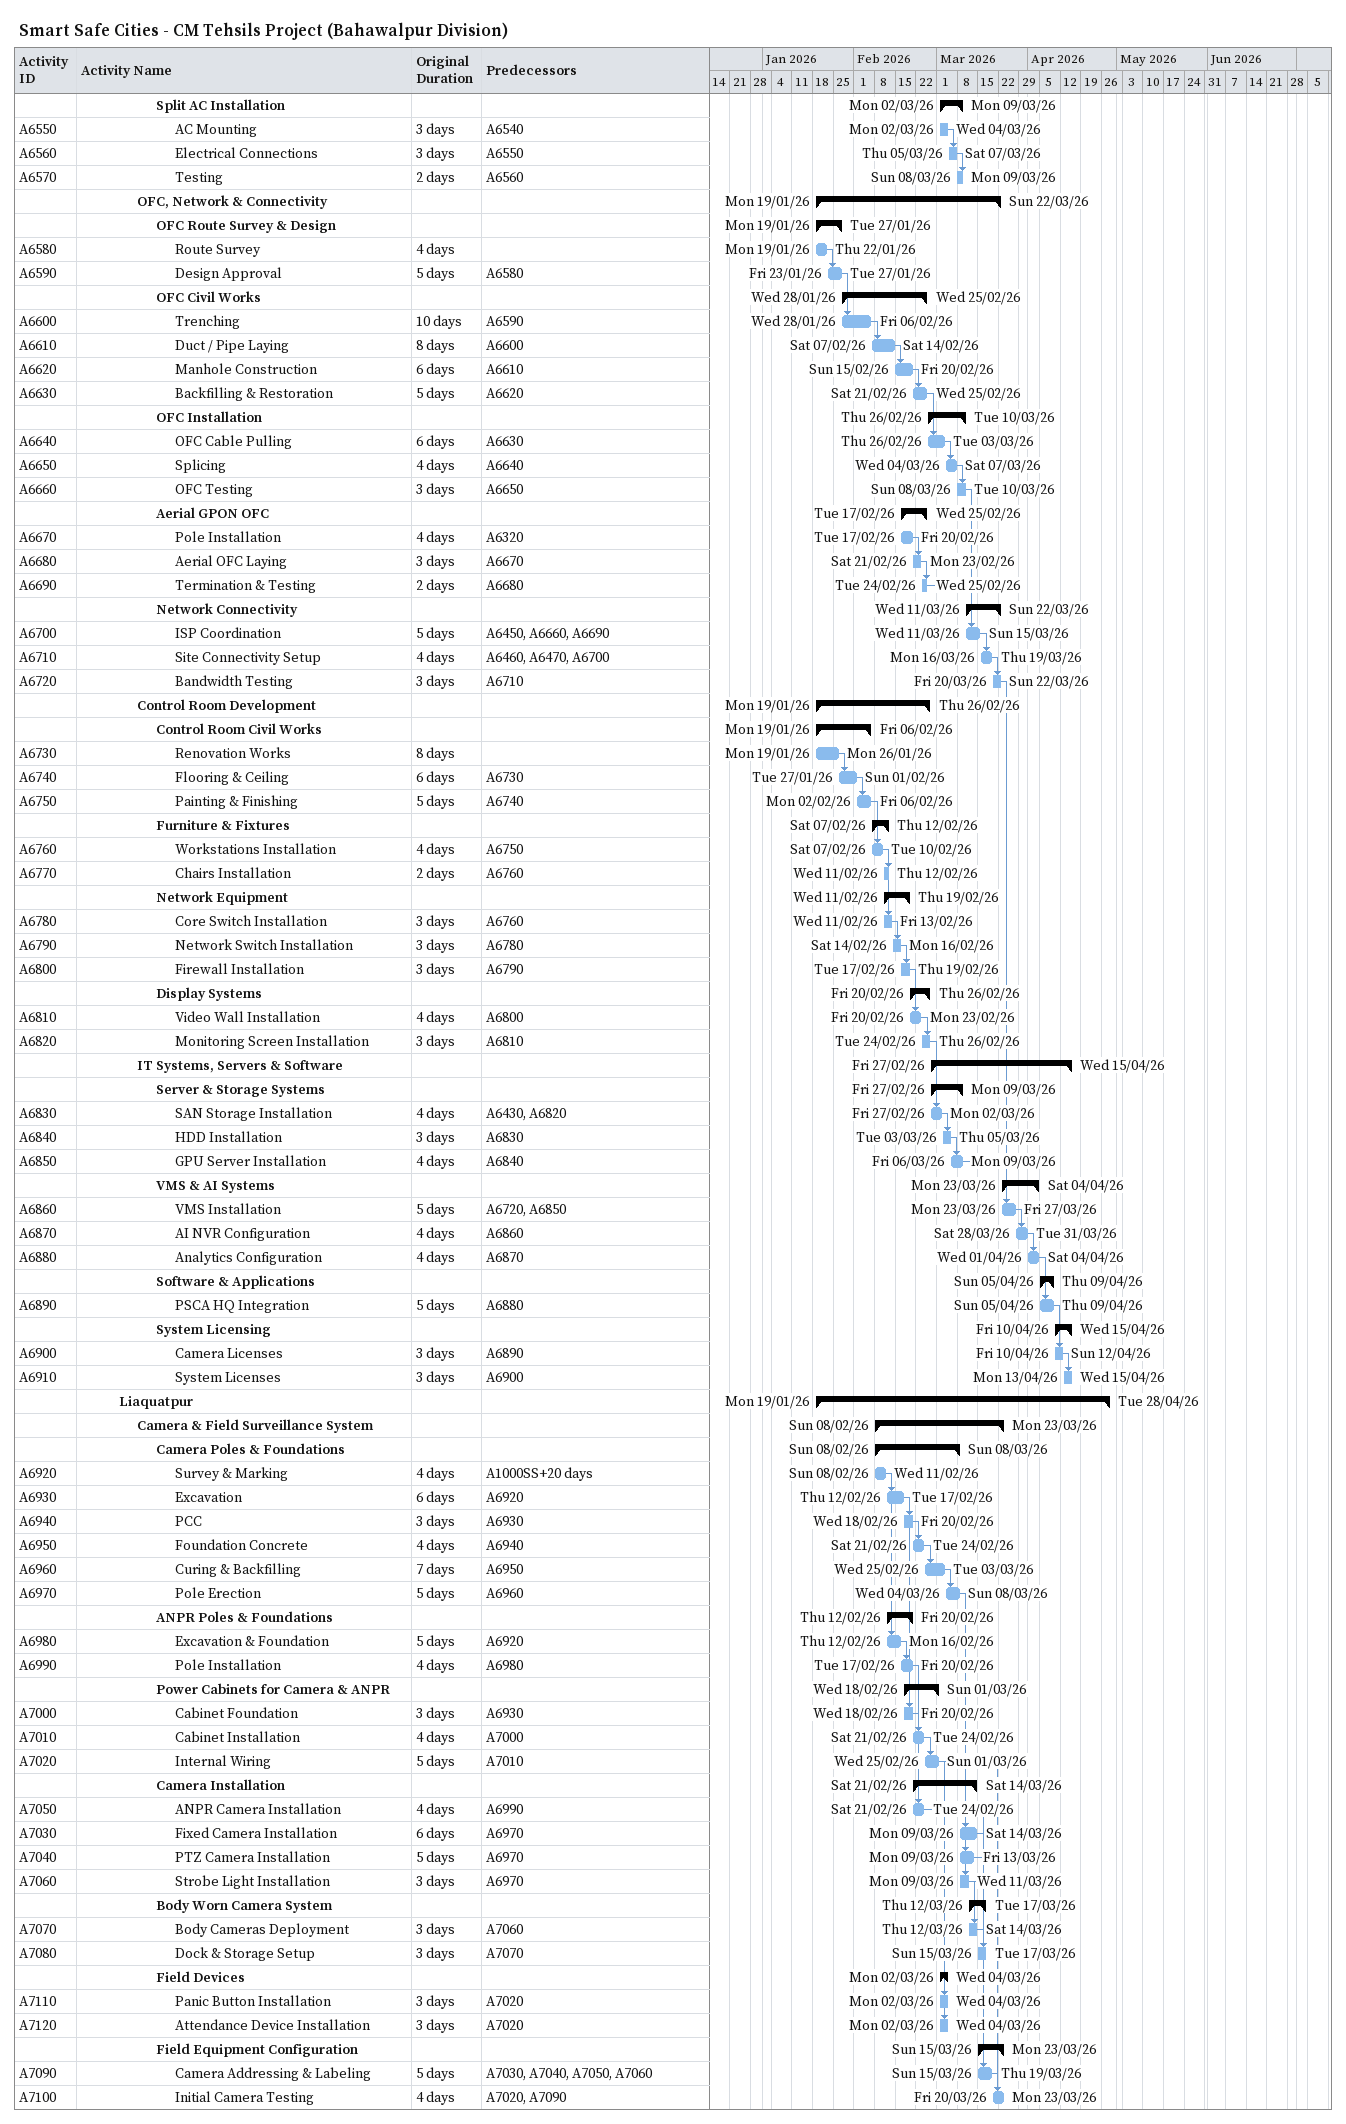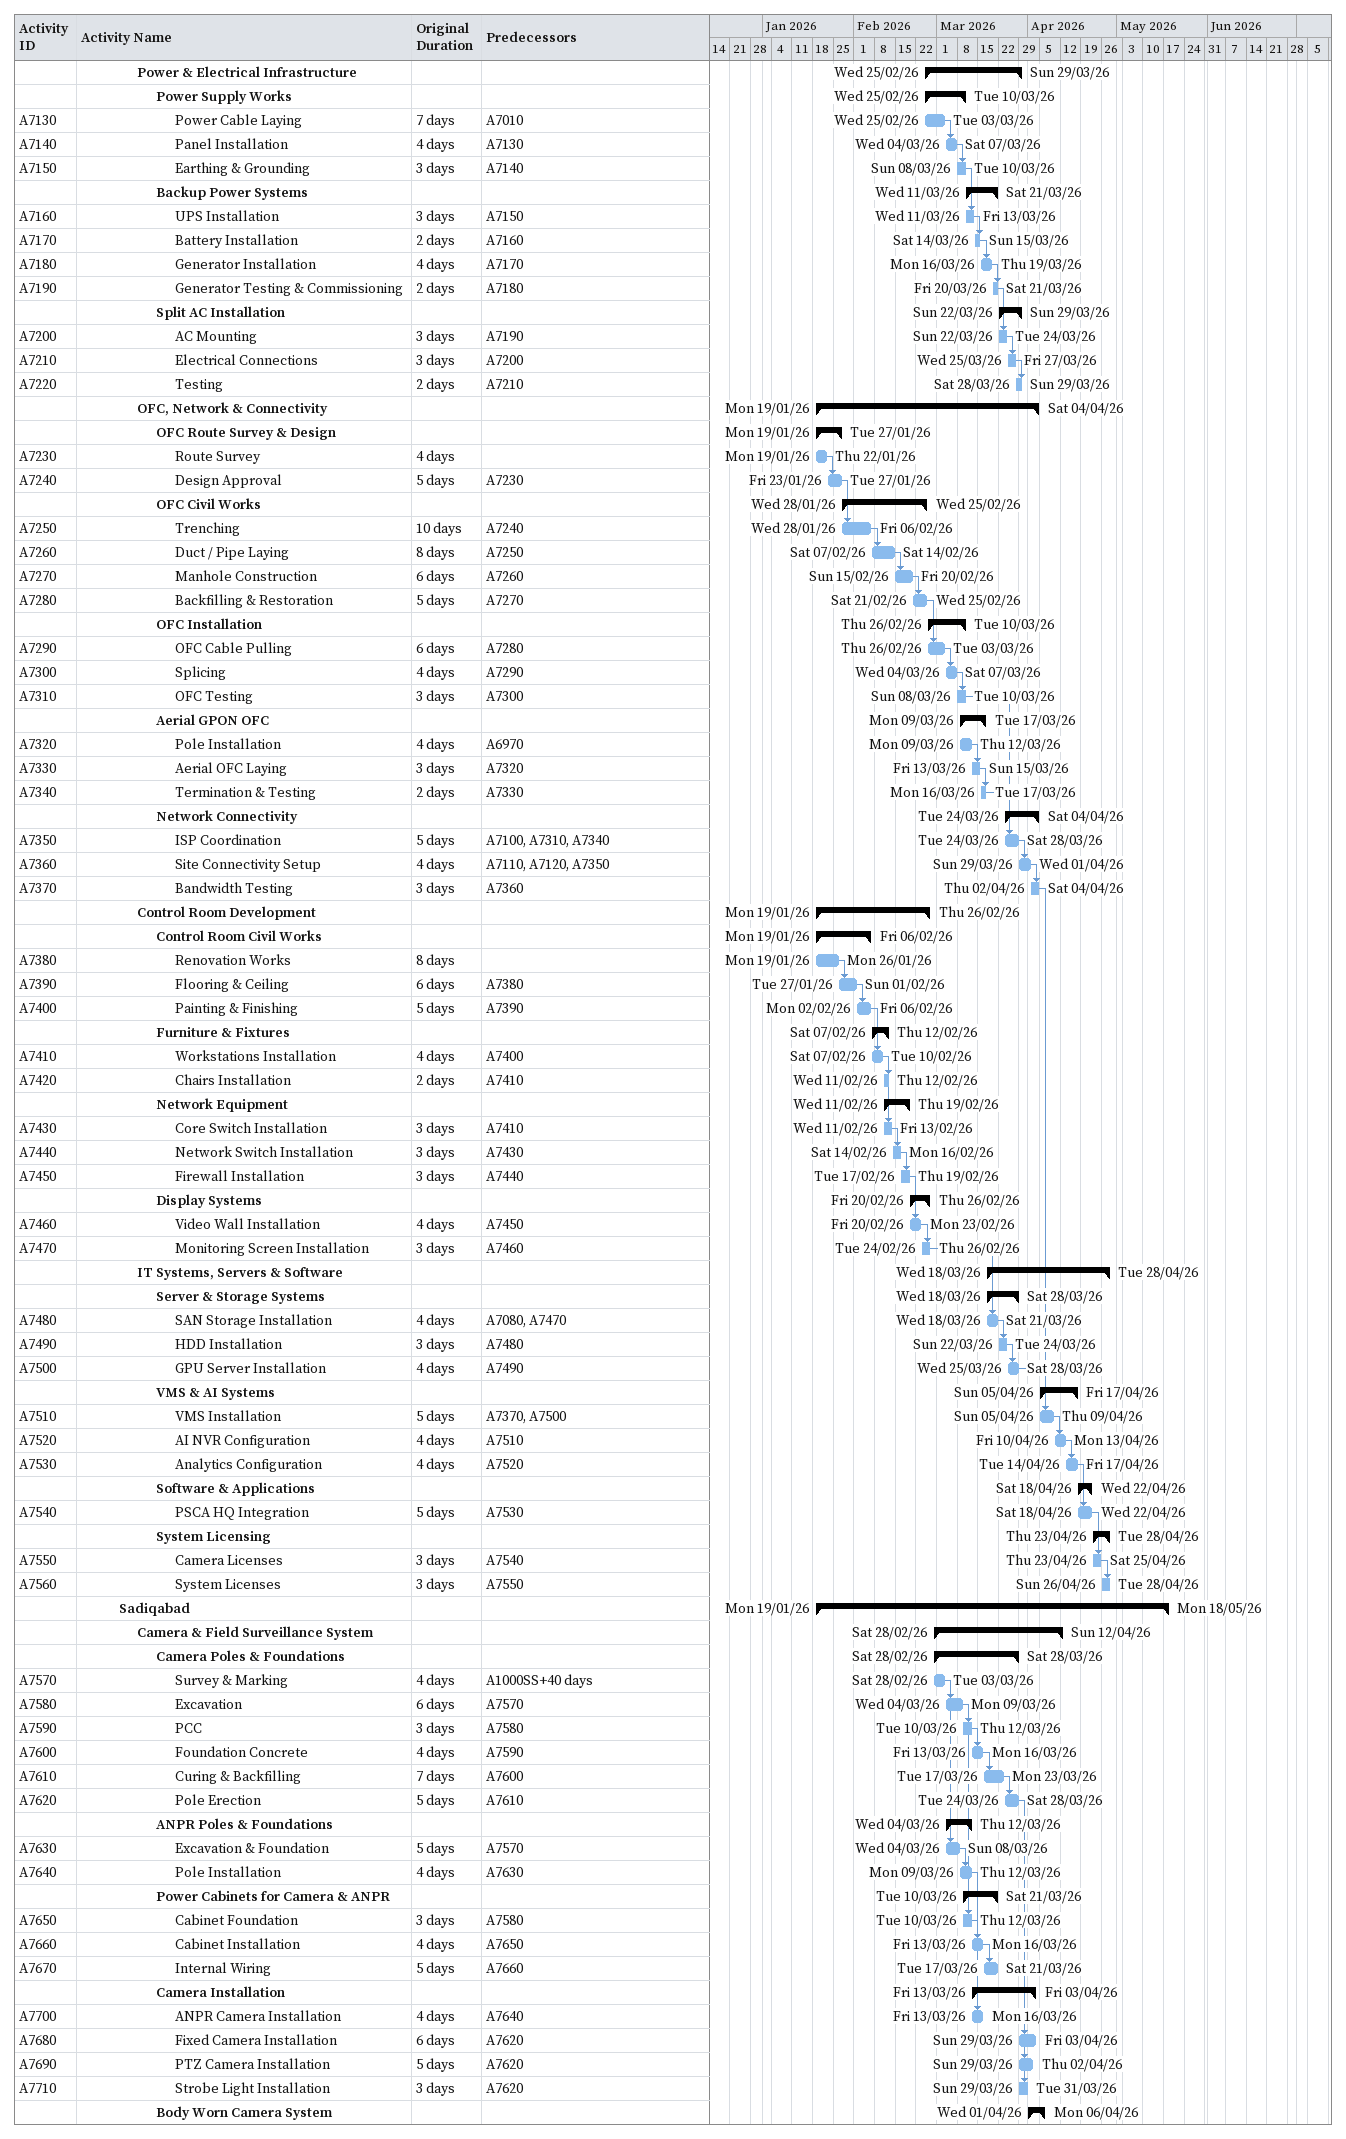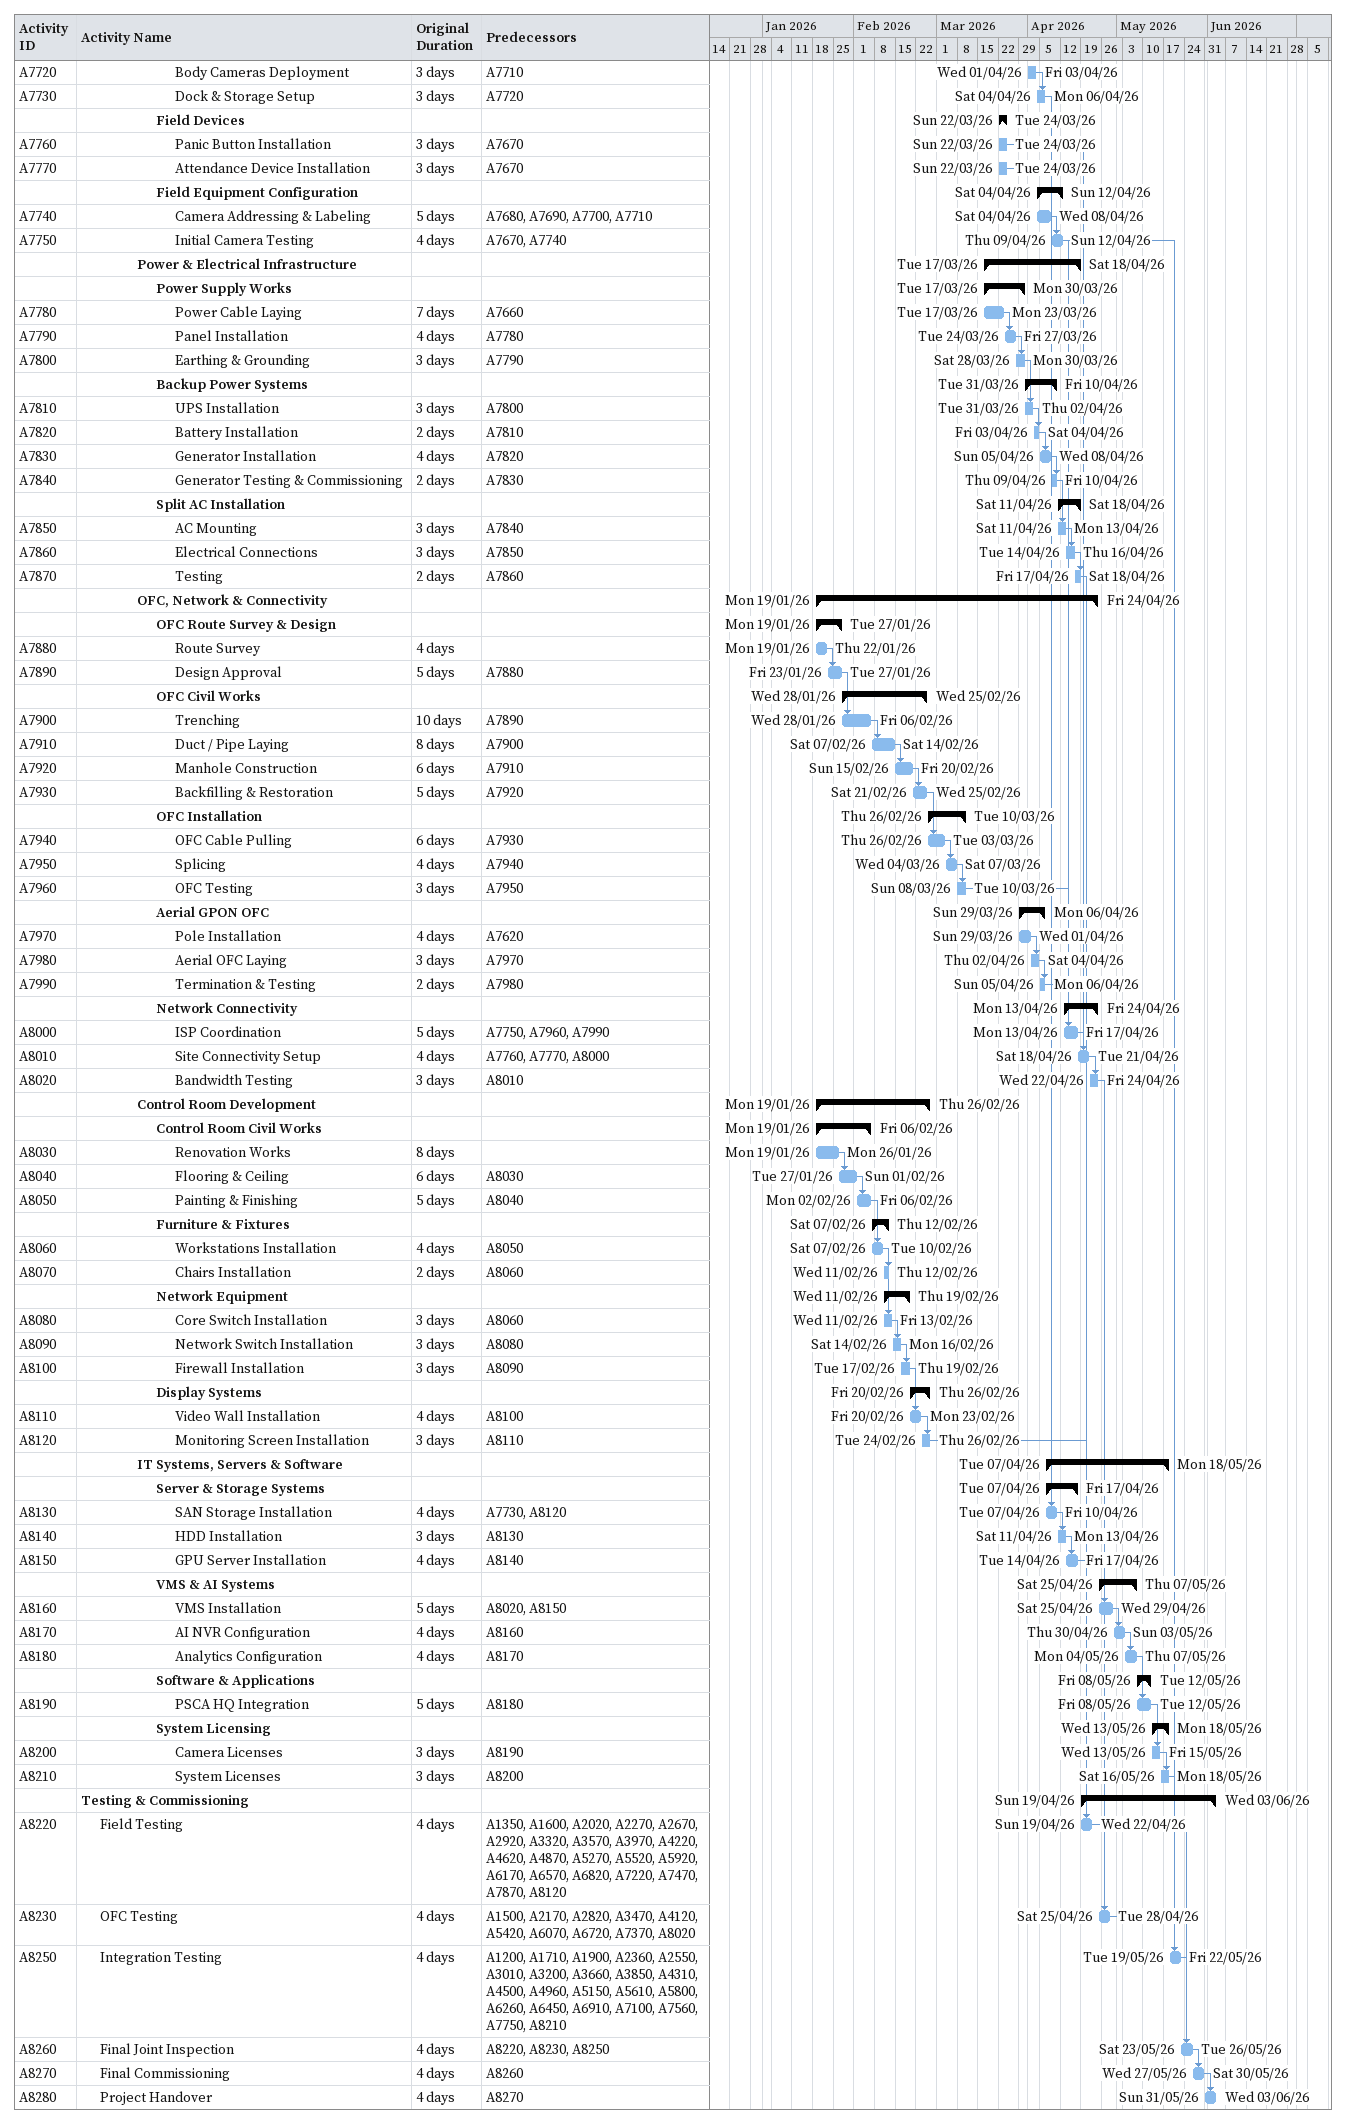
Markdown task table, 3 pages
Smart Safe Cities - CM Tehsils Project (Bahawalpur Division)

| ID | Level | Task | Original duration | Start | Finish | Predecessors |
|---|---|---|---|---|---|---|
|  | 5 | **Split AC Installation** |  | 2026-03-02 | 2026-03-09 |  |
| A6550 | 6 | AC Mounting | 3d | 2026-03-02 | 2026-03-04 | A6540 |
| A6560 | 6 | Electrical Connections | 3d | 2026-03-05 | 2026-03-07 | A6550 |
| A6570 | 6 | Testing | 2d | 2026-03-08 | 2026-03-09 | A6560 |
|  | 4 | **OFC, Network & Connectivity** |  | 2026-01-19 | 2026-03-22 |  |
|  | 5 | **OFC Route Survey & Design** |  | 2026-01-19 | 2026-01-27 |  |
| A6580 | 6 | Route Survey | 4d | 2026-01-19 | 2026-01-22 |  |
| A6590 | 6 | Design Approval | 5d | 2026-01-23 | 2026-01-27 | A6580 |
|  | 5 | **OFC Civil Works** |  | 2026-01-28 | 2026-02-25 |  |
| A6600 | 6 | Trenching | 10d | 2026-01-28 | 2026-02-06 | A6590 |
| A6610 | 6 | Duct / Pipe Laying | 8d | 2026-02-07 | 2026-02-14 | A6600 |
| A6620 | 6 | Manhole Construction | 6d | 2026-02-15 | 2026-02-20 | A6610 |
| A6630 | 6 | Backfilling & Restoration | 5d | 2026-02-21 | 2026-02-25 | A6620 |
|  | 5 | **OFC Installation** |  | 2026-02-26 | 2026-03-10 |  |
| A6640 | 6 | OFC Cable Pulling | 6d | 2026-02-26 | 2026-03-03 | A6630 |
| A6650 | 6 | Splicing | 4d | 2026-03-04 | 2026-03-07 | A6640 |
| A6660 | 6 | OFC Testing | 3d | 2026-03-08 | 2026-03-10 | A6650 |
|  | 5 | **Aerial GPON OFC** |  | 2026-02-17 | 2026-02-25 |  |
| A6670 | 6 | Pole Installation | 4d | 2026-02-17 | 2026-02-20 | A6320 |
| A6680 | 6 | Aerial OFC Laying | 3d | 2026-02-21 | 2026-02-23 | A6670 |
| A6690 | 6 | Termination & Testing | 2d | 2026-02-24 | 2026-02-25 | A6680 |
|  | 5 | **Network Connectivity** |  | 2026-03-11 | 2026-03-22 |  |
| A6700 | 6 | ISP Coordination | 5d | 2026-03-11 | 2026-03-15 | A6450, A6660, A6690 |
| A6710 | 6 | Site Connectivity Setup | 4d | 2026-03-16 | 2026-03-19 | A6460, A6470, A6700 |
| A6720 | 6 | Bandwidth Testing | 3d | 2026-03-20 | 2026-03-22 | A6710 |
|  | 4 | **Control Room Development** |  | 2026-01-19 | 2026-02-26 |  |
|  | 5 | **Control Room Civil Works** |  | 2026-01-19 | 2026-02-06 |  |
| A6730 | 6 | Renovation Works | 8d | 2026-01-19 | 2026-01-26 |  |
| A6740 | 6 | Flooring & Ceiling | 6d | 2026-01-27 | 2026-02-01 | A6730 |
| A6750 | 6 | Painting & Finishing | 5d | 2026-02-02 | 2026-02-06 | A6740 |
|  | 5 | **Furniture & Fixtures** |  | 2026-02-07 | 2026-02-12 |  |
| A6760 | 6 | Workstations Installation | 4d | 2026-02-07 | 2026-02-10 | A6750 |
| A6770 | 6 | Chairs Installation | 2d | 2026-02-11 | 2026-02-12 | A6760 |
|  | 5 | **Network Equipment** |  | 2026-02-11 | 2026-02-19 |  |
| A6780 | 6 | Core Switch Installation | 3d | 2026-02-11 | 2026-02-13 | A6760 |
| A6790 | 6 | Network Switch Installation | 3d | 2026-02-14 | 2026-02-16 | A6780 |
| A6800 | 6 | Firewall Installation | 3d | 2026-02-17 | 2026-02-19 | A6790 |
|  | 5 | **Display Systems** |  | 2026-02-20 | 2026-02-26 |  |
| A6810 | 6 | Video Wall Installation | 4d | 2026-02-20 | 2026-02-23 | A6800 |
| A6820 | 6 | Monitoring Screen Installation | 3d | 2026-02-24 | 2026-02-26 | A6810 |
|  | 4 | **IT Systems, Servers & Software** |  | 2026-02-27 | 2026-04-15 |  |
|  | 5 | **Server & Storage Systems** |  | 2026-02-27 | 2026-03-09 |  |
| A6830 | 6 | SAN Storage Installation | 4d | 2026-02-27 | 2026-03-02 | A6430, A6820 |
| A6840 | 6 | HDD Installation | 3d | 2026-03-03 | 2026-03-05 | A6830 |
| A6850 | 6 | GPU Server Installation | 4d | 2026-03-06 | 2026-03-09 | A6840 |
|  | 5 | **VMS & AI Systems** |  | 2026-03-23 | 2026-04-04 |  |
| A6860 | 6 | VMS Installation | 5d | 2026-03-23 | 2026-03-27 | A6720, A6850 |
| A6870 | 6 | AI NVR Configuration | 4d | 2026-03-28 | 2026-03-31 | A6860 |
| A6880 | 6 | Analytics Configuration | 4d | 2026-04-01 | 2026-04-04 | A6870 |
|  | 5 | **Software & Applications** |  | 2026-04-05 | 2026-04-09 |  |
| A6890 | 6 | PSCA HQ Integration | 5d | 2026-04-05 | 2026-04-09 | A6880 |
|  | 5 | **System Licensing** |  | 2026-04-10 | 2026-04-15 |  |
| A6900 | 6 | Camera Licenses | 3d | 2026-04-10 | 2026-04-12 | A6890 |
| A6910 | 6 | System Licenses | 3d | 2026-04-13 | 2026-04-15 | A6900 |
|  | 3 | **Liaquatpur** |  | 2026-01-19 | 2026-04-28 |  |
|  | 4 | **Camera & Field Surveillance System** |  | 2026-02-08 | 2026-03-23 |  |
|  | 5 | **Camera Poles & Foundations** |  | 2026-02-08 | 2026-03-08 |  |
| A6920 | 6 | Survey & Marking | 4d | 2026-02-08 | 2026-02-11 | A1000SS+20d |
| A6930 | 6 | Excavation | 6d | 2026-02-12 | 2026-02-17 | A6920 |
| A6940 | 6 | PCC | 3d | 2026-02-18 | 2026-02-20 | A6930 |
| A6950 | 6 | Foundation Concrete | 4d | 2026-02-21 | 2026-02-24 | A6940 |
| A6960 | 6 | Curing & Backfilling | 7d | 2026-02-25 | 2026-03-03 | A6950 |
| A6970 | 6 | Pole Erection | 5d | 2026-03-04 | 2026-03-08 | A6960 |
|  | 5 | **ANPR Poles & Foundations** |  | 2026-02-12 | 2026-02-20 |  |
| A6980 | 6 | Excavation & Foundation | 5d | 2026-02-12 | 2026-02-16 | A6920 |
| A6990 | 6 | Pole Installation | 4d | 2026-02-17 | 2026-02-20 | A6980 |
|  | 5 | **Power Cabinets for Camera & ANPR** |  | 2026-02-18 | 2026-03-01 |  |
| A7000 | 6 | Cabinet Foundation | 3d | 2026-02-18 | 2026-02-20 | A6930 |
| A7010 | 6 | Cabinet Installation | 4d | 2026-02-21 | 2026-02-24 | A7000 |
| A7020 | 6 | Internal Wiring | 5d | 2026-02-25 | 2026-03-01 | A7010 |
|  | 5 | **Camera Installation** |  | 2026-02-21 | 2026-03-14 |  |
| A7050 | 6 | ANPR Camera Installation | 4d | 2026-02-21 | 2026-02-24 | A6990 |
| A7030 | 6 | Fixed Camera Installation | 6d | 2026-03-09 | 2026-03-14 | A6970 |
| A7040 | 6 | PTZ Camera Installation | 5d | 2026-03-09 | 2026-03-13 | A6970 |
| A7060 | 6 | Strobe Light Installation | 3d | 2026-03-09 | 2026-03-11 | A6970 |
|  | 5 | **Body Worn Camera System** |  | 2026-03-12 | 2026-03-17 |  |
| A7070 | 6 | Body Cameras Deployment | 3d | 2026-03-12 | 2026-03-14 | A7060 |
| A7080 | 6 | Dock & Storage Setup | 3d | 2026-03-15 | 2026-03-17 | A7070 |
|  | 5 | **Field Devices** |  | 2026-03-02 | 2026-03-04 |  |
| A7110 | 6 | Panic Button Installation | 3d | 2026-03-02 | 2026-03-04 | A7020 |
| A7120 | 6 | Attendance Device Installation | 3d | 2026-03-02 | 2026-03-04 | A7020 |
|  | 5 | **Field Equipment Configuration** |  | 2026-03-15 | 2026-03-23 |  |
| A7090 | 6 | Camera Addressing & Labeling | 5d | 2026-03-15 | 2026-03-19 | A7030, A7040, A7050, A7060 |
| A7100 | 6 | Initial Camera Testing | 4d | 2026-03-20 | 2026-03-23 | A7020, A7090 |
|  | 4 | **Power & Electrical Infrastructure** |  | 2026-02-25 | 2026-03-29 |  |
|  | 5 | **Power Supply Works** |  | 2026-02-25 | 2026-03-10 |  |
| A7130 | 6 | Power Cable Laying | 7d | 2026-02-25 | 2026-03-03 | A7010 |
| A7140 | 6 | Panel Installation | 4d | 2026-03-04 | 2026-03-07 | A7130 |
| A7150 | 6 | Earthing & Grounding | 3d | 2026-03-08 | 2026-03-10 | A7140 |
|  | 5 | **Backup Power Systems** |  | 2026-03-11 | 2026-03-21 |  |
| A7160 | 6 | UPS Installation | 3d | 2026-03-11 | 2026-03-13 | A7150 |
| A7170 | 6 | Battery Installation | 2d | 2026-03-14 | 2026-03-15 | A7160 |
| A7180 | 6 | Generator Installation | 4d | 2026-03-16 | 2026-03-19 | A7170 |
| A7190 | 6 | Generator Testing & Commissioning | 2d | 2026-03-20 | 2026-03-21 | A7180 |
|  | 5 | **Split AC Installation** |  | 2026-03-22 | 2026-03-29 |  |
| A7200 | 6 | AC Mounting | 3d | 2026-03-22 | 2026-03-24 | A7190 |
| A7210 | 6 | Electrical Connections | 3d | 2026-03-25 | 2026-03-27 | A7200 |
| A7220 | 6 | Testing | 2d | 2026-03-28 | 2026-03-29 | A7210 |
|  | 4 | **OFC, Network & Connectivity** |  | 2026-01-19 | 2026-04-04 |  |
|  | 5 | **OFC Route Survey & Design** |  | 2026-01-19 | 2026-01-27 |  |
| A7230 | 6 | Route Survey | 4d | 2026-01-19 | 2026-01-22 |  |
| A7240 | 6 | Design Approval | 5d | 2026-01-23 | 2026-01-27 | A7230 |
|  | 5 | **OFC Civil Works** |  | 2026-01-28 | 2026-02-25 |  |
| A7250 | 6 | Trenching | 10d | 2026-01-28 | 2026-02-06 | A7240 |
| A7260 | 6 | Duct / Pipe Laying | 8d | 2026-02-07 | 2026-02-14 | A7250 |
| A7270 | 6 | Manhole Construction | 6d | 2026-02-15 | 2026-02-20 | A7260 |
| A7280 | 6 | Backfilling & Restoration | 5d | 2026-02-21 | 2026-02-25 | A7270 |
|  | 5 | **OFC Installation** |  | 2026-02-26 | 2026-03-10 |  |
| A7290 | 6 | OFC Cable Pulling | 6d | 2026-02-26 | 2026-03-03 | A7280 |
| A7300 | 6 | Splicing | 4d | 2026-03-04 | 2026-03-07 | A7290 |
| A7310 | 6 | OFC Testing | 3d | 2026-03-08 | 2026-03-10 | A7300 |
|  | 5 | **Aerial GPON OFC** |  | 2026-03-09 | 2026-03-17 |  |
| A7320 | 6 | Pole Installation | 4d | 2026-03-09 | 2026-03-12 | A6970 |
| A7330 | 6 | Aerial OFC Laying | 3d | 2026-03-13 | 2026-03-15 | A7320 |
| A7340 | 6 | Termination & Testing | 2d | 2026-03-16 | 2026-03-17 | A7330 |
|  | 5 | **Network Connectivity** |  | 2026-03-24 | 2026-04-04 |  |
| A7350 | 6 | ISP Coordination | 5d | 2026-03-24 | 2026-03-28 | A7100, A7310, A7340 |
| A7360 | 6 | Site Connectivity Setup | 4d | 2026-03-29 | 2026-04-01 | A7110, A7120, A7350 |
| A7370 | 6 | Bandwidth Testing | 3d | 2026-04-02 | 2026-04-04 | A7360 |
|  | 4 | **Control Room Development** |  | 2026-01-19 | 2026-02-26 |  |
|  | 5 | **Control Room Civil Works** |  | 2026-01-19 | 2026-02-06 |  |
| A7380 | 6 | Renovation Works | 8d | 2026-01-19 | 2026-01-26 |  |
| A7390 | 6 | Flooring & Ceiling | 6d | 2026-01-27 | 2026-02-01 | A7380 |
| A7400 | 6 | Painting & Finishing | 5d | 2026-02-02 | 2026-02-06 | A7390 |
|  | 5 | **Furniture & Fixtures** |  | 2026-02-07 | 2026-02-12 |  |
| A7410 | 6 | Workstations Installation | 4d | 2026-02-07 | 2026-02-10 | A7400 |
| A7420 | 6 | Chairs Installation | 2d | 2026-02-11 | 2026-02-12 | A7410 |
|  | 5 | **Network Equipment** |  | 2026-02-11 | 2026-02-19 |  |
| A7430 | 6 | Core Switch Installation | 3d | 2026-02-11 | 2026-02-13 | A7410 |
| A7440 | 6 | Network Switch Installation | 3d | 2026-02-14 | 2026-02-16 | A7430 |
| A7450 | 6 | Firewall Installation | 3d | 2026-02-17 | 2026-02-19 | A7440 |
|  | 5 | **Display Systems** |  | 2026-02-20 | 2026-02-26 |  |
| A7460 | 6 | Video Wall Installation | 4d | 2026-02-20 | 2026-02-23 | A7450 |
| A7470 | 6 | Monitoring Screen Installation | 3d | 2026-02-24 | 2026-02-26 | A7460 |
|  | 4 | **IT Systems, Servers & Software** |  | 2026-03-18 | 2026-04-28 |  |
|  | 5 | **Server & Storage Systems** |  | 2026-03-18 | 2026-03-28 |  |
| A7480 | 6 | SAN Storage Installation | 4d | 2026-03-18 | 2026-03-21 | A7080, A7470 |
| A7490 | 6 | HDD Installation | 3d | 2026-03-22 | 2026-03-24 | A7480 |
| A7500 | 6 | GPU Server Installation | 4d | 2026-03-25 | 2026-03-28 | A7490 |
|  | 5 | **VMS & AI Systems** |  | 2026-04-05 | 2026-04-17 |  |
| A7510 | 6 | VMS Installation | 5d | 2026-04-05 | 2026-04-09 | A7370, A7500 |
| A7520 | 6 | AI NVR Configuration | 4d | 2026-04-10 | 2026-04-13 | A7510 |
| A7530 | 6 | Analytics Configuration | 4d | 2026-04-14 | 2026-04-17 | A7520 |
|  | 5 | **Software & Applications** |  | 2026-04-18 | 2026-04-22 |  |
| A7540 | 6 | PSCA HQ Integration | 5d | 2026-04-18 | 2026-04-22 | A7530 |
|  | 5 | **System Licensing** |  | 2026-04-23 | 2026-04-28 |  |
| A7550 | 6 | Camera Licenses | 3d | 2026-04-23 | 2026-04-25 | A7540 |
| A7560 | 6 | System Licenses | 3d | 2026-04-26 | 2026-04-28 | A7550 |
|  | 3 | **Sadiqabad** |  | 2026-01-19 | 2026-05-18 |  |
|  | 4 | **Camera & Field Surveillance System** |  | 2026-02-28 | 2026-04-12 |  |
|  | 5 | **Camera Poles & Foundations** |  | 2026-02-28 | 2026-03-28 |  |
| A7570 | 6 | Survey & Marking | 4d | 2026-02-28 | 2026-03-03 | A1000SS+40d |
| A7580 | 6 | Excavation | 6d | 2026-03-04 | 2026-03-09 | A7570 |
| A7590 | 6 | PCC | 3d | 2026-03-10 | 2026-03-12 | A7580 |
| A7600 | 6 | Foundation Concrete | 4d | 2026-03-13 | 2026-03-16 | A7590 |
| A7610 | 6 | Curing & Backfilling | 7d | 2026-03-17 | 2026-03-23 | A7600 |
| A7620 | 6 | Pole Erection | 5d | 2026-03-24 | 2026-03-28 | A7610 |
|  | 5 | **ANPR Poles & Foundations** |  | 2026-03-04 | 2026-03-12 |  |
| A7630 | 6 | Excavation & Foundation | 5d | 2026-03-04 | 2026-03-08 | A7570 |
| A7640 | 6 | Pole Installation | 4d | 2026-03-09 | 2026-03-12 | A7630 |
|  | 5 | **Power Cabinets for Camera & ANPR** |  | 2026-03-10 | 2026-03-21 |  |
| A7650 | 6 | Cabinet Foundation | 3d | 2026-03-10 | 2026-03-12 | A7580 |
| A7660 | 6 | Cabinet Installation | 4d | 2026-03-13 | 2026-03-16 | A7650 |
| A7670 | 6 | Internal Wiring | 5d | 2026-03-17 | 2026-03-21 | A7660 |
|  | 5 | **Camera Installation** |  | 2026-03-13 | 2026-04-03 |  |
| A7700 | 6 | ANPR Camera Installation | 4d | 2026-03-13 | 2026-03-16 | A7640 |
| A7680 | 6 | Fixed Camera Installation | 6d | 2026-03-29 | 2026-04-03 | A7620 |
| A7690 | 6 | PTZ Camera Installation | 5d | 2026-03-29 | 2026-04-02 | A7620 |
| A7710 | 6 | Strobe Light Installation | 3d | 2026-03-29 | 2026-03-31 | A7620 |
|  | 5 | **Body Worn Camera System** |  | 2026-04-01 | 2026-04-06 |  |
| A7720 | 6 | Body Cameras Deployment | 3d | 2026-04-01 | 2026-04-03 | A7710 |
| A7730 | 6 | Dock & Storage Setup | 3d | 2026-04-04 | 2026-04-06 | A7720 |
|  | 5 | **Field Devices** |  | 2026-03-22 | 2026-03-24 |  |
| A7760 | 6 | Panic Button Installation | 3d | 2026-03-22 | 2026-03-24 | A7670 |
| A7770 | 6 | Attendance Device Installation | 3d | 2026-03-22 | 2026-03-24 | A7670 |
|  | 5 | **Field Equipment Configuration** |  | 2026-04-04 | 2026-04-12 |  |
| A7740 | 6 | Camera Addressing & Labeling | 5d | 2026-04-04 | 2026-04-08 | A7680, A7690, A7700, A7710 |
| A7750 | 6 | Initial Camera Testing | 4d | 2026-04-09 | 2026-04-12 | A7670, A7740 |
|  | 4 | **Power & Electrical Infrastructure** |  | 2026-03-17 | 2026-04-18 |  |
|  | 5 | **Power Supply Works** |  | 2026-03-17 | 2026-03-30 |  |
| A7780 | 6 | Power Cable Laying | 7d | 2026-03-17 | 2026-03-23 | A7660 |
| A7790 | 6 | Panel Installation | 4d | 2026-03-24 | 2026-03-27 | A7780 |
| A7800 | 6 | Earthing & Grounding | 3d | 2026-03-28 | 2026-03-30 | A7790 |
|  | 5 | **Backup Power Systems** |  | 2026-03-31 | 2026-04-10 |  |
| A7810 | 6 | UPS Installation | 3d | 2026-03-31 | 2026-04-02 | A7800 |
| A7820 | 6 | Battery Installation | 2d | 2026-04-03 | 2026-04-04 | A7810 |
| A7830 | 6 | Generator Installation | 4d | 2026-04-05 | 2026-04-08 | A7820 |
| A7840 | 6 | Generator Testing & Commissioning | 2d | 2026-04-09 | 2026-04-10 | A7830 |
|  | 5 | **Split AC Installation** |  | 2026-04-11 | 2026-04-18 |  |
| A7850 | 6 | AC Mounting | 3d | 2026-04-11 | 2026-04-13 | A7840 |
| A7860 | 6 | Electrical Connections | 3d | 2026-04-14 | 2026-04-16 | A7850 |
| A7870 | 6 | Testing | 2d | 2026-04-17 | 2026-04-18 | A7860 |
|  | 4 | **OFC, Network & Connectivity** |  | 2026-01-19 | 2026-04-24 |  |
|  | 5 | **OFC Route Survey & Design** |  | 2026-01-19 | 2026-01-27 |  |
| A7880 | 6 | Route Survey | 4d | 2026-01-19 | 2026-01-22 |  |
| A7890 | 6 | Design Approval | 5d | 2026-01-23 | 2026-01-27 | A7880 |
|  | 5 | **OFC Civil Works** |  | 2026-01-28 | 2026-02-25 |  |
| A7900 | 6 | Trenching | 10d | 2026-01-28 | 2026-02-06 | A7890 |
| A7910 | 6 | Duct / Pipe Laying | 8d | 2026-02-07 | 2026-02-14 | A7900 |
| A7920 | 6 | Manhole Construction | 6d | 2026-02-15 | 2026-02-20 | A7910 |
| A7930 | 6 | Backfilling & Restoration | 5d | 2026-02-21 | 2026-02-25 | A7920 |
|  | 5 | **OFC Installation** |  | 2026-02-26 | 2026-03-10 |  |
| A7940 | 6 | OFC Cable Pulling | 6d | 2026-02-26 | 2026-03-03 | A7930 |
| A7950 | 6 | Splicing | 4d | 2026-03-04 | 2026-03-07 | A7940 |
| A7960 | 6 | OFC Testing | 3d | 2026-03-08 | 2026-03-10 | A7950 |
|  | 5 | **Aerial GPON OFC** |  | 2026-03-29 | 2026-04-06 |  |
| A7970 | 6 | Pole Installation | 4d | 2026-03-29 | 2026-04-01 | A7620 |
| A7980 | 6 | Aerial OFC Laying | 3d | 2026-04-02 | 2026-04-04 | A7970 |
| A7990 | 6 | Termination & Testing | 2d | 2026-04-05 | 2026-04-06 | A7980 |
|  | 5 | **Network Connectivity** |  | 2026-04-13 | 2026-04-24 |  |
| A8000 | 6 | ISP Coordination | 5d | 2026-04-13 | 2026-04-17 | A7750, A7960, A7990 |
| A8010 | 6 | Site Connectivity Setup | 4d | 2026-04-18 | 2026-04-21 | A7760, A7770, A8000 |
| A8020 | 6 | Bandwidth Testing | 3d | 2026-04-22 | 2026-04-24 | A8010 |
|  | 4 | **Control Room Development** |  | 2026-01-19 | 2026-02-26 |  |
|  | 5 | **Control Room Civil Works** |  | 2026-01-19 | 2026-02-06 |  |
| A8030 | 6 | Renovation Works | 8d | 2026-01-19 | 2026-01-26 |  |
| A8040 | 6 | Flooring & Ceiling | 6d | 2026-01-27 | 2026-02-01 | A8030 |
| A8050 | 6 | Painting & Finishing | 5d | 2026-02-02 | 2026-02-06 | A8040 |
|  | 5 | **Furniture & Fixtures** |  | 2026-02-07 | 2026-02-12 |  |
| A8060 | 6 | Workstations Installation | 4d | 2026-02-07 | 2026-02-10 | A8050 |
| A8070 | 6 | Chairs Installation | 2d | 2026-02-11 | 2026-02-12 | A8060 |
|  | 5 | **Network Equipment** |  | 2026-02-11 | 2026-02-19 |  |
| A8080 | 6 | Core Switch Installation | 3d | 2026-02-11 | 2026-02-13 | A8060 |
| A8090 | 6 | Network Switch Installation | 3d | 2026-02-14 | 2026-02-16 | A8080 |
| A8100 | 6 | Firewall Installation | 3d | 2026-02-17 | 2026-02-19 | A8090 |
|  | 5 | **Display Systems** |  | 2026-02-20 | 2026-02-26 |  |
| A8110 | 6 | Video Wall Installation | 4d | 2026-02-20 | 2026-02-23 | A8100 |
| A8120 | 6 | Monitoring Screen Installation | 3d | 2026-02-24 | 2026-02-26 | A8110 |
|  | 4 | **IT Systems, Servers & Software** |  | 2026-04-07 | 2026-05-18 |  |
|  | 5 | **Server & Storage Systems** |  | 2026-04-07 | 2026-04-17 |  |
| A8130 | 6 | SAN Storage Installation | 4d | 2026-04-07 | 2026-04-10 | A7730, A8120 |
| A8140 | 6 | HDD Installation | 3d | 2026-04-11 | 2026-04-13 | A8130 |
| A8150 | 6 | GPU Server Installation | 4d | 2026-04-14 | 2026-04-17 | A8140 |
|  | 5 | **VMS & AI Systems** |  | 2026-04-25 | 2026-05-07 |  |
| A8160 | 6 | VMS Installation | 5d | 2026-04-25 | 2026-04-29 | A8020, A8150 |
| A8170 | 6 | AI NVR Configuration | 4d | 2026-04-30 | 2026-05-03 | A8160 |
| A8180 | 6 | Analytics Configuration | 4d | 2026-05-04 | 2026-05-07 | A8170 |
|  | 5 | **Software & Applications** |  | 2026-05-08 | 2026-05-12 |  |
| A8190 | 6 | PSCA HQ Integration | 5d | 2026-05-08 | 2026-05-12 | A8180 |
|  | 5 | **System Licensing** |  | 2026-05-13 | 2026-05-18 |  |
| A8200 | 6 | Camera Licenses | 3d | 2026-05-13 | 2026-05-15 | A8190 |
| A8210 | 6 | System Licenses | 3d | 2026-05-16 | 2026-05-18 | A8200 |
|  | 1 | **Testing & Commissioning** |  | 2026-04-19 | 2026-06-03 |  |
| A8220 | 2 | Field Testing | 4d | 2026-04-19 | 2026-04-22 | A1350, A1600, A2020, A2270, A2670, A2920, A3320, A3570, A3970, A4220, A4620, A4870, A5270, A5520, A5920, A6170, A6570, A6820, A7220, A7470, A7870, A8120 |
| A8230 | 2 | OFC Testing | 4d | 2026-04-25 | 2026-04-28 | A1500, A2170, A2820, A3470, A4120, A5420, A6070, A6720, A7370, A8020 |
| A8250 | 2 | Integration Testing | 4d | 2026-05-19 | 2026-05-22 | A1200, A1710, A1900, A2360, A2550, A3010, A3200, A3660, A3850, A4310, A4500, A4960, A5150, A5610, A5800, A6260, A6450, A6910, A7100, A7560, A7750, A8210 |
| A8260 | 2 | Final Joint Inspection | 4d | 2026-05-23 | 2026-05-26 | A8220, A8230, A8250 |
| A8270 | 2 | Final Commissioning | 4d | 2026-05-27 | 2026-05-30 | A8260 |
| A8280 | 2 | Project Handover | 4d | 2026-05-31 | 2026-06-03 | A8270 |
